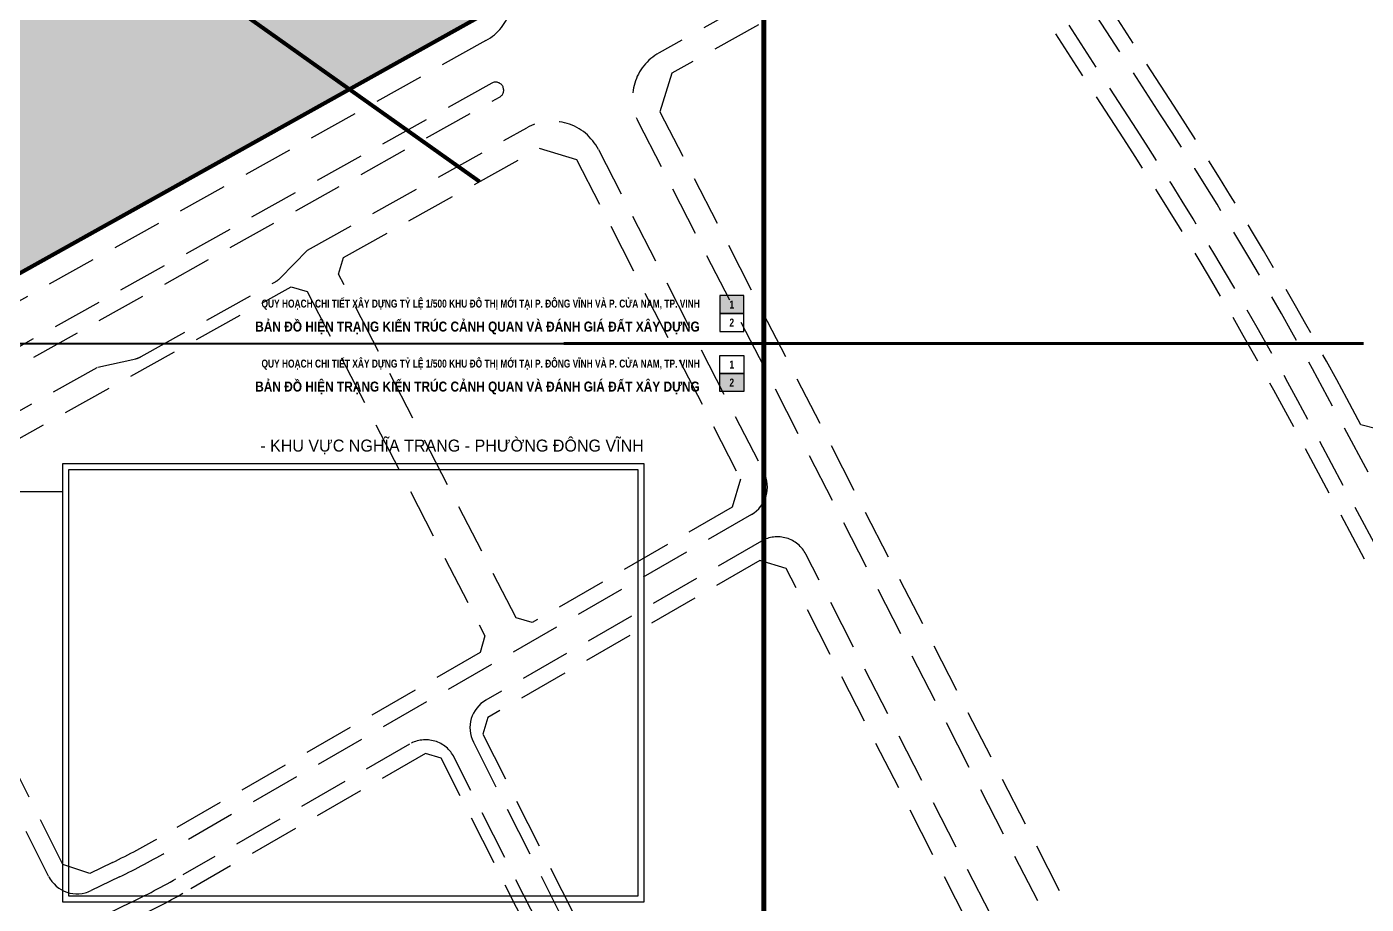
# Model space of a CAD drawing. Header units: metres. Extents: x 566631 to 571261, y 2062953 to 2068466.
# Drawn here: x 569039.7 to 569374.5, y 2066096 to 2066315.3 of the extents above; entities that cross this region are included whole.
import ezdxf
from ezdxf.enums import TextEntityAlignment as Align

# ---------------------------------------------------------------- set-up
doc = ezdxf.new("R2010")
doc.units = ezdxf.units.M
doc.linetypes.add('HIDDEN', pattern=[0.375, 0.25, -0.125])
doc.layers.get('0').update_dxf_attribs({"linetype": 'CONTINUOUS'})
for name, color, linetype in [('dHoamau', 3, 'CONTINUOUS'), ('DienHT', 1, 'CONTINUOUS'), ('ghi_chu', 7, 'CONTINUOUS'), ('hacth', 7, 'CONTINUOUS'), ('hatchViaHe+LogDg', 129, 'CONTINUOUS'), ('Khung ban ve', 7, 'CONTINUOUS'), ('LogDg phu', 7, 'CONTINUOUS'), ('RANHGIOI', 2, 'HIDDEN'), ('ViaHeSphu', 32, 'CONTINUOUS')]:
    doc.layers.add(name, color=color, linetype=linetype)
doc.layers.add('t', color=7, linetype='CONTINUOUS', lineweight=25)
doc.styles.add('ARIALB', font='VHARIALB.TTF', dxfattribs={"width": 0.75})
doc.styles.add('avantH', font='VHAVAN.TTF', dxfattribs={"height": 10})
doc.styles.add('KTHUOC', font='VHARIALN.TTF', dxfattribs={"width": 0.8})
doc.linetypes.add('DIEN10KV', pattern='A,12.7,-5.08,["10KV",Standard,S=2.54,R=0,X=-2.54,Y=-1.27],-9.08', length=26.86)
doc.dimstyles.new('tien', dxfattribs={"dimscale": 0, "dimtxt": 1.5, "dimasz": 0.75, "dimexe": 0.45, "dimexo": 0, "dimgap": 0.25, "dimtad": 1, "dimzin": 1, "dimtxsty": 'KTHUOC', "dimblk1": 'ARCHTICK', "dimblk2": 'ARCHTICK', "dimsah": 1, "dimcen": 1, "dimdle": 0.45, "dimclrd": 37, "dimclre": 37, "dimclrt": 7, "dimaunit": 1, "dimadec": 0, "dimazin": 0, "dimtfac": 1, "dimtix": 1, "dimtofl": 0, "dimtmove": 2, "dimatfit": 3, "dimldrblk": 'ARCHTICK', "dimfxl": 1, "dimtfill": 1, "dimtolj": 1, "dimtzin": 1, "dimarcsym": 0})

# ---------------------------------------------------------------- blocks, each defined once
blk = doc.blocks.new('_ArchTick')
at = {"color": 0, "linetype": 'ByBlock', "const_width": 0.15}
blk.add_lwpolyline([(-0.5, -0.5), (0.5, 0.5)], dxfattribs=at)

msp = doc.modelspace()

# ---------------------------------------------------------------- hatches: boundary and pattern name
at = {"layer": 'hacth'}
h = msp.add_hatch(dxfattribs=at)
h.set_pattern_fill('SQUARE', color=60, scale=0.2, style=0)
h.set_pattern_definition([(0, (0, 0), (0, 0.635), [0.635, -0.635]), (90, (0, 0), (-0.635, 3.888253587292846e-17), [0.635, -0.635])])
edge = h.paths.add_edge_path()
edge.add_line((569132.7737372722, 2066366.646351424), (569017.7954863511, 2066575.202092157))
edge.add_line((569017.7954863511, 2066575.202092157), (568992.833803913, 2066546.518661088))
edge.add_line((568992.833803913, 2066546.518661088), (568995.2297464018, 2066544.713988392))
edge.add_line((568995.2297464018, 2066544.713988392), (569019.6850109915, 2066519.114371955))
edge.add_line((569019.6850109915, 2066519.114371955), (569006.9703303657, 2066509.243471345))
edge.add_line((569006.9703303657, 2066509.243471345), (569022.2709261419, 2066484.884329108))
edge.add_line((569022.2709261419, 2066484.884329108), (569029.251597143, 2066429.53468042))
edge.add_line((569029.251597143, 2066429.53468042), (569030.5417582281, 2066419.305010119))
edge.add_line((569030.5417582281, 2066419.305010119), (569030.786, 2066418.876))
edge.add_line((569030.786, 2066418.876), (569031.0945770803, 2066415.425584128))
edge.add_line((569031.0945770803, 2066415.425584128), (569031.6736, 2066392.273))
edge.add_line((569031.6736, 2066392.273), (569028.0898131087, 2066374.517382738))
edge.add_line((569028.0898131087, 2066374.517382738), (569032.2279000003, 2066373.714000001))
edge.add_line((569032.2279000003, 2066373.714000001), (569030.4588000001, 2066357.225000001))
edge.add_line((569030.4588000001, 2066357.225000001), (569029.4099999999, 2066331.924))
edge.add_line((569029.4099999999, 2066331.924), (569028.8423000001, 2066323.035000001))
edge.add_line((569028.8423000001, 2066323.035000001), (569027.6163999999, 2066310.679))
edge.add_line((569027.6163999999, 2066310.679), (569025.4421000001, 2066300.214))
edge.add_line((569025.4421000001, 2066300.214), (569024.4197319315, 2066300.214))
edge.add_line((569024.4197319315, 2066300.214), (569030.0359999997, 2066260.695))
edge.add_line((569030.0359999997, 2066260.695), (569029.6324999998, 2066260.199))
edge.add_line((569029.6324999998, 2066260.199), (569030.5731212999, 2066249.584352587))
edge.add_line((569030.5731212999, 2066249.584352587), (569157.4810069914, 2066320.398305841))
edge.add_arc((567391.8182599543, 2065406.845316892), 1987.999999972717, 27.35702189392416, 28.86825809304799)
at = {"layer": 'hatchViaHe+LogDg'}
h = msp.add_hatch(color=158, dxfattribs=at)
h.paths.add_polyline_path([(569212.9280794318, 2066243.609092405), (569218.9280794318, 2066243.609092405), (569218.9280794318, 2066248.109092405), (569212.9280794318, 2066248.109092405)])
h.paths.add_polyline_path([(569214.8429839339, 2066244.356704956), (569217.0131749297, 2066244.356704956), (569217.0131749297, 2066247.37102965), (569214.8429839339, 2066247.37102965)], flags=24)
h = msp.add_hatch(color=158, dxfattribs=at)
h.paths.add_polyline_path([(569212.9280794318, 2066228.609092405), (569218.9280794318, 2066228.609092405), (569218.9280794318, 2066224.109092405), (569212.9280794318, 2066224.109092405)])
h.paths.add_polyline_path([(569214.8429839339, 2066224.856704956), (569217.0131749297, 2066224.856704956), (569217.0131749297, 2066227.87102965), (569214.8429839339, 2066227.87102965)], flags=24)

# ---------------------------------------------------------------- linework, layer by layer
at = {"layer": 'dHoamau', "const_width": 0.2}
msp.add_lwpolyline([(569132.7737372722, 2066366.646351424), (569017.7954863511, 2066575.202092157), (568992.833803913, 2066546.518661088), (568995.2297464018, 2066544.713988392), (569019.6850109915, 2066519.114371955), (569006.9703303657, 2066509.243471345), (569022.2709261419, 2066484.884329108), (569029.251597143, 2066429.53468042), (569030.5417582281, 2066419.305010119), (569030.786, 2066418.876), (569031.0945770803, 2066415.425584128), (569031.6736, 2066392.273), (569028.0898131087, 2066374.517382738), (569032.2279000003, 2066373.714000001), (569030.4588000001, 2066357.225000001), (569029.4099999999, 2066331.924), (569028.8423000001, 2066323.035000001), (569027.6163999999, 2066310.679), (569025.4421000001, 2066300.214), (569024.4197319315, 2066300.214), (569030.0359999997, 2066260.695), (569029.6324999998, 2066260.199), (569030.5731212999, 2066249.584352587), (569157.4810069914, 2066320.398305841, 0.006594107435564536)], format="xyb", close=True, dxfattribs=at)
at = {"layer": 'DienHT', "linetype": 'DIEN10KV', "const_width": 1}
msp.add_lwpolyline([(568878.0907999998, 2066471.564), (569152.8680379564, 2066276.599053149)], dxfattribs=at)
at = {"layer": 'Khung ban ve', "const_width": 1.2}
msp.add_lwpolyline([(567973.9280794318, 2066641.109092405), (569223.9280794318, 2066641.109092405), (569223.9280794318, 2065831.109092405), (567973.9280794318, 2065831.109092405)], close=True, dxfattribs=at)
at = {"layer": 'Khung ban ve', "color": 0}
for points in [[(569212.9280794318, 2066243.609092405), (569218.9280794318, 2066243.609092405), (569218.9280794318, 2066248.109092405), (569212.9280794318, 2066248.109092405)], [(569212.9280794318, 2066239.109092405), (569218.9280794318, 2066239.109092405), (569218.9280794318, 2066243.609092405), (569212.9280794318, 2066243.609092405)], [(569212.9280794318, 2066233.109092405), (569218.9280794318, 2066233.109092405), (569218.9280794318, 2066228.609092405), (569212.9280794318, 2066228.609092405)], [(569212.9280794318, 2066228.609092405), (569218.9280794318, 2066228.609092405), (569218.9280794318, 2066224.109092405), (569212.9280794318, 2066224.109092405)]]:
    msp.add_lwpolyline(points, close=True, dxfattribs=at)
at = {"layer": 'Khung ban ve', "color": 250, "const_width": 0.5}
msp.add_lwpolyline([(569223.9280794318, 2066236.109092405), (567973.9280794318, 2066236.109092405)], dxfattribs=at)
at = {"layer": 'Khung ban ve', "color": 0, "const_width": 0.75}
msp.add_lwpolyline([(569373.9280794318, 2066236.109092405), (569173.9280794318, 2066236.109092405)], dxfattribs=at)
at = {"layer": 'LogDg phu', "linetype": 'HIDDEN', "ltscale": 50}
for points in [[(568836.1286632953, 2066539.669455979), (568979.5523309484, 2066602.185701791), (568995.1595693934, 2066610.404137176, -0.4086120497507482), (569007.234514312, 2066606.785911121), (569138.0281300555, 2066369.54313524, -0.005738116570791709), (569159.6623016594, 2066329.213705389, -0.4060167155328021), (569154.4712468171, 2066311.848001759), (569001.7684797248, 2066226.640636183), (568994.8018829073, 2066222.592905356, -0.4326641440573427), (568983.6278658403, 2066225.931537479), (568832.1702759544, 2066528.757301432, -0.4297380397572367), (568836.1286632952, 2066539.669455979)], [(569509.5297263071, 2066199.522449776), (569521.6782726073, 2066184.506352848, -0.4206261719347163), (569520.3535265073, 2066173.146736099), (569492.6310443857, 2066151.702985747, -0.0504457527350718), (569467.5254370936, 2066136.04770359), (569420.1363752624, 2066112.759221962, -0.4802349865761712), (569408.8310715258, 2066118.06294), (569402.0147011725, 2066146.317894623, 0.0637052441397532), (569392.6640932825, 2066170.864600914), (569366.1359202054, 2066220.456521459, 0.0210814109306994), (569323.1316461687, 2066293.291601406), (569287.7085976349, 2066347.891661484, -0.4340957324080572), (569290.8800746519, 2066360.653031011), (569324.7531986479, 2066379.516316423), (569380.1293569983, 2066414.048165765, -0.4220807707306792), (569392.6532194326, 2066410.967323395), (569403.6415720586, 2066392.247439082, -0.0357588389617375), (569422.165840105, 2066354.793619699), (569443.4373248405, 2066302.722967664, 0.0541542706850382), (569464.7670666124, 2066263.307605242), (569500.0864012007, 2066212.147026325, 0.0190016403130101), (569509.5297263011, 2066199.522449783)], [(569008.6661604305, 2066214.457494973), (569157.8855982488, 2066297.721180577, 0.9999999999745844), (569155.9365406977, 2066301.214147169), (569006.7171028792, 2066217.950461564, 0.9999999999462216), (569008.6661604303, 2066214.457494973)], [(569075.216945139, 2066109.341194235, -0.0178199907978253), (569062.8475309628, 2066102.7795286), (569055.7792661979, 2066099.346901602, -0.4107988723631046), (569045.1294762975, 2066102.964625183), (569001.5557192017, 2066190.086414792, -0.3960005967198071), (569004.6916920247, 2066200.582154527), (569013.6451373573, 2066205.78428372), (569057.4621763802, 2066230.233968123), (569066.9399462161, 2066232.328553964, 0.0729934229405564), (569068.2973308961, 2066232.84449249), (569101.881481891, 2066251.584277539, 0.0724502957700337), (569103.0258334419, 2066252.460752314), (569109.8572631476, 2066259.470159436), (569164.6727559703, 2066290.05692499, -0.4245561171571616), (569182.5753233193, 2066284.635929715), (569223.9485197561, 2066203.943716664, -0.3997632920534525), (569220.8280984133, 2066193.364566404), (569075.216945145, 2066109.341194239)], [(569110.2320018663, 2065978.031413517, -0.0080294408891361), (569114.2527156323, 2065969.116977386), (569114.548071776, 2065968.433038757, 0.433146509612095), (569126.9014495327, 2065963.984640005), (569205.2203052432, 2066003.951453653, 0.4440200328328097), (569208.3081535475, 2066015.411421934), (569200.9488646847, 2066026.828900341, -0.0261850605180856), (569192.9891078636, 2066040.724918854), (569146.5376056529, 2066132.665142518, 0.4305754272848229), (569135.3988208836, 2066135.986691617), (569078.7155314325, 2066103.278200424, -0.0178199907978175), (569065.9054765438, 2066096.482785884), (569059.496077601, 2066093.370130008, 0.4291285607487496), (569055.9807718178, 2066082.319181737), (569087.2707298577, 2066025.415294344, -0.0157448829674101), (569095.9752155989, 2066008.332635189), (569110.2320018823, 2065978.031413483)]]:
    msp.add_lwpolyline(points, format="xyb", dxfattribs=at)
for points in [[(569308.6142396762, 2066065.117196628, 0.4136519782410195), (569319.3694010491, 2066061.641418709), (569399.1123425183, 2066102.334956075, 0.3469044047658754), (569403.2528824353, 2066111.336886706), (569395.2099175139, 2066144.676273668, 0.0637052441395635), (569386.4917178869, 2066167.562816248), (569359.96354481, 2066217.154736794, 0.0210814109306975), (569317.2592507615, 2066289.481749416), (569280.9177012099, 2066345.497560337, 0.3946070368930966), (569268.988732894, 2066348.462167605), (569197.7761532275, 2066308.805263938, 0.4041933322606112), (569192.5329488236, 2066291.516340506)], [(569234.4552261118, 2066183.45196208, 0.428813008141019), (569223.3380360934, 2066186.731083385), (569154.4833696121, 2066146.999228117, 0.3980388323877919), (569151.3413535171, 2066136.462505653), (569198.3444081878, 2066043.430608866, 0.02618506051788), (569205.9920176824, 2066030.079532255), (569214.5554188052, 2066016.793948657, 0.3850223366296933), (569224.9159784948, 2066014.002332146), (569294.2009554759, 2066049.359076553, 0.4147753695952906), (569297.6834054638, 2066060.134883427)]]:
    msp.add_lwpolyline(points, format="xyb", close=True, dxfattribs=at)
at = {"layer": 'RANHGIOI', "color": 1, "ltscale": 9, "const_width": 1}
msp.add_lwpolyline([(568998.7993124772, 2066231.854729244), (569157.4810069915, 2066320.398305841, 0.006594107435328542), (569132.7737372733, 2066366.646351423), (569000.5592219539, 2066606.466456158)], format="xyb", dxfattribs=at)
at = {"layer": 't', "color": 32}
msp.add_lwpolyline([(569048.7058572096, 2066206.109092405), (569193.9280794318, 2066206.109092405), (569193.9280794318, 2066096.442425739), (569048.7058572096, 2066096.442425739)], close=True, dxfattribs=at)
at = {"layer": 't'}
msp.add_lwpolyline([(569050.2058572096, 2066204.609092405), (569192.4280794318, 2066204.609092405), (569192.4280794318, 2066097.942425739), (569050.2058572096, 2066097.942425739)], close=True, dxfattribs=at)
at = {"layer": 'ViaHeSphu', "linetype": 'HIDDEN', "ltscale": 50}
for points in [[(569003.9388030616, 2066600.336331238), (569132.7737372668, 2066366.646351434, -0.005713791896250482), (569154.253330462, 2066326.609755287), (569151.3682468681, 2066316.987416855), (568998.7993124953, 2066231.854729253), (568992.9702906575, 2066228.467952035), (568986.4104533233, 2066230.427935049), (568837.4530714371, 2066528.25475907), (568839.7999757718, 2066534.724510663), (568982.1523663362, 2066596.77380271), (568994.3654650255, 2066603.204957253), (569003.9388030616, 2066600.336331238)], [(569463.5326555278, 2066262.455414375), (569463.7303640058, 2066262.169030718), (569463.7720206599, 2066259.210131738), (569441.3003433011, 2066249.99369726, 0.012379751852049), (569439.4871747139, 2066249.197061389), (569408.0180799635, 2066234.430827424), (569398.8668828893, 2066229.20168874), (569377.0770056029, 2066214.816581969), (569373.1583269126, 2066215.809055942), (569369.6629918597, 2066222.343255554, 0.0210814109307073), (569326.4873006871, 2066295.468659685), (569291.9653651689, 2066348.679770285), (569293.6123692065, 2066355.306974905), (569327.8020549519, 2066374.346547413), (569385.4960027509, 2066410.323739992), (569392.2697912129, 2066408.65740306), (569402.3479663155, 2066391.488107677, -0.0357588389617671), (569420.7772381161, 2066354.226359162), (569442.0487228486, 2066302.155707134, 0.0541542706843362), (569463.532655536, 2066262.455414363)], [(569109.7543341086, 2066249.108183801), (569154.2339672039, 2066163.01520269), (569153.0125589115, 2066158.85050887), (569073.2177529766, 2066112.805762129, -0.0178199908138898), (569061.10013348, 2066106.37766729), (569055.4229575633, 2066103.620607676), (569048.6886880687, 2066105.908232669), (569007.0187125846, 2066189.223582995), (569009.1053576621, 2066196.207343661), (569016.6143045868, 2066200.57019065), (569105.7575621442, 2066250.311673929), (569109.7543341086, 2066249.108183801)]]:
    msp.add_lwpolyline(points, format="xyb", dxfattribs=at)
for points in [[(569197.979861276, 2066294.043587658), (569314.63597715, 2066066.523333808), (569321.370856446, 2066064.346802566), (569396.2535774247, 2066102.56012588), (569399.5346112759, 2066109.693407944), (569391.3214697089, 2066143.738204551, 0.0637052441393145), (569382.9646462323, 2066165.676082154), (569356.4364731557, 2066215.268002699, 0.0210814109306609), (569313.9035962436, 2066287.304691135), (569278.8305601126, 2066341.365252244), (569271.7409103757, 2066343.12718392), (569200.9017562511, 2066303.67823369)], [(569229.524842074, 2066179.917303742), (569222.9128731622, 2066181.867567081), (569154.9362036325, 2066142.642350652), (569153.6906227197, 2066138.465306364), (569201.0220583498, 2066044.783453871, 0.0261850605181602), (569208.5135941812, 2066031.704848211), (569217.3561359877, 2066017.986195225), (569221.6536240934, 2066016.828252111), (569289.717441505, 2066051.561827851), (569291.8898027046, 2066058.283803709)], [(569059.3541488915, 2066085.523680188), (569091.2139115094, 2066027.58354674, -0.0157448830147329), (569100.0470349846, 2066010.24843447), (569114.3038212678, 2065979.947212764, -0.0080294408716016), (569118.3839544328, 2065970.901036233), (569118.7981080561, 2065969.942005358), (569125.2340159114, 2065967.624462331), (569205.5661852953, 2066008.618687981), (569206.613041487, 2066012.503897864), (569198.4272881858, 2066025.203584384, -0.0261850605178492), (569190.3114577018, 2066039.372073848), (569143.2808688678, 2066132.458468273), (569139.3295979432, 2066133.636724309), (569080.7147236086, 2066099.813632538, -0.0178199908139942), (569067.6528740214, 2066092.884647192), (569060.6072513296, 2066089.463016073)]]:
    msp.add_lwpolyline(points, format="xyb", close=True, dxfattribs=at)
msp.add_lwpolyline([(569166.0131200254, 2066166.352344822), (569162.037676481, 2066167.518250389), (569117.6176441303, 2066253.495870707), (569118.8603808426, 2066257.622979966), (569167.8153088947, 2066284.939580254), (569177.1218316851, 2066282.12151427), (569218.1101241828, 2066202.17999861), (569216.060673367, 2066195.231754849)], close=True, dxfattribs=at)

# ---------------------------------------------------------------- texts
at = {"layer": 'ghi_chu', "lineweight": -2, "style": 'avantH'}
msp.add_text('- khu vùc nghÜa trang - ph\xadêng ®«ng vÜnh', height=3, dxfattribs=at).set_placement((569193.9280794318, 2066209.109092405), align=Align.RIGHT)
at = {"layer": 'Khung ban ve', "color": 0, "style": 'ARIALB'}
for s, height, width, p in [('quy ho¹ch chi tiÕt x©y dùng tû lÖ 1/500 khu ®« thÞ míi t¹i p. ®«ng vÜnh vµ p. cöa nam, tp. vinh', 2, 0.75, (569207.9280794319, 2066245.109092405)), ('b¶n ®å hiÖn tr¹ng kiÕn tróc c¶nh quan vµ ®¸nh gi¸ ®Êt x©y dùng', 2.5, 0.85, (569207.9280794319, 2066239.109092405)), ('quy ho¹ch chi tiÕt x©y dùng tû lÖ 1/500 khu ®« thÞ míi t¹i p. ®«ng vÜnh vµ p. cöa nam, tp. vinh', 2, 0.75, (569207.9280794319, 2066230.109092405)), ('b¶n ®å hiÖn tr¹ng kiÕn tróc c¶nh quan vµ ®¸nh gi¸ ®Êt x©y dùng', 2.5, 0.85, (569207.9280794319, 2066224.109092405))]:
    msp.add_text(s, height=height, rotation=5.340647920000001e-08, dxfattribs=dict(at, width=width)).set_placement(p, align=Align.RIGHT)
at = {"layer": 'Khung ban ve', "color": 0, "style": 'ARIALB', "width": 0.75}
for s, p in [('1', (569215.9280794318, 2066245.859092405)), ('2', (569215.9280794318, 2066241.359092405)), ('1', (569215.9280794318, 2066230.859092405)), ('2', (569215.9280794318, 2066226.359092405))]:
    msp.add_text(s, height=2, dxfattribs=at).set_placement(p, align=Align.MIDDLE_CENTER)

# ---------------------------------------------------------------- leaders
at = {"layer": 't'}
msp.add_leader([(568912.6508681428, 2066199.095415629), (569048.7058572096, 2066199.095415629)], dimstyle='tien', override={"dimscale": 1, "dimasz": 4.5, "dimtad": 0, "dimclrd": 7, "dimldrblk": 'DatumFilled'}, dxfattribs=at)

doc.saveas('drawing.dxf')
